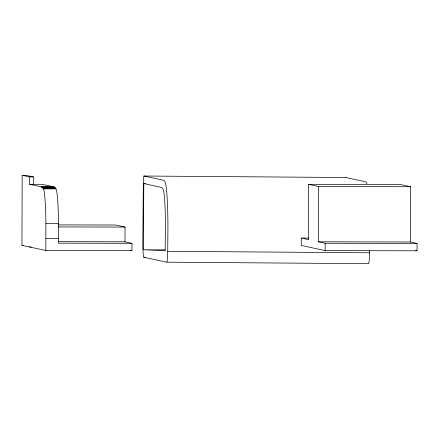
<?xml version="1.0" encoding="UTF-8"?>
<svg xmlns="http://www.w3.org/2000/svg" width="439" height="439" viewBox="0 0 439 439"><rect width="100%" height="100%" fill="white"/><g stroke="black" fill="none" stroke-linecap="round" stroke-linejoin="round"><path stroke-width="0.66" d="M58.283 241.669L124.994 241.807L131.963 243.316L131.941 250.685L45.832 250.504L21.95 245.341L22.175 175.326L25.945 175.331L33.375 176.939L33.348 184.309M45.832 250.504L45.903 221.426A41.601 2.996 -89.9 0 0 43.379 188.852L42.358 187.524L41.118 186.794L29.578 184.298L29.611 176.933L22.175 175.326M29.578 184.298L42.171 184.325L53.712 186.822L54.946 187.552L55.972 188.88A41.601 2.996 -89.9 0 1 58.491 221.454L58.447 243.162L131.963 243.316M124.994 241.807L125.044 227.067L115.561 225.015L58.376 224.894M301.269 238.075L301.247 245.445L325.129 250.609L417.028 250.806L417.05 243.431L410.416 241.999L318.516 241.807L318.698 186.531L308.612 184.347L308.436 239.623L301.269 238.075L308.815 238.092M325.129 250.609L325.151 243.239L318.516 241.807M410.416 241.999L410.591 186.723L400.511 184.539L308.612 184.347M143.279 249.714L143.822 183.491L145.419 183.546L143.838 183.524L161.623 187.497A319.691 23.058 -89.6 0 1 162.847 188.841L163.05 189.171A41.601 3.002 -89.6 0 1 165.404 221.744L165.185 250.823L143.279 249.714L165.207 249.873M166.836 262.193A13.137 0.949 -89.6 0 0 167.725 251.311L167.923 228.088A51.434 3.71 -89.6 0 0 165.163 182.317A158.479 11.43 -89.6 0 0 163.538 180.264L143.943 176.023A10.964 0.79 -89.6 0 0 143.295 185.115L142.812 242.229A16.583 1.196 -89.6 0 0 143.751 257.199L166.836 262.193L368.65 263.674A13.137 0.949 -89.6 0 0 369.545 252.793L369.561 250.746M29.611 176.933L33.375 176.939M318.698 186.531L410.591 186.723M41.118 186.794L53.712 186.822M41.535 186.937L54.123 186.965M41.946 187.179L54.535 187.206M42.358 187.524L54.946 187.552M42.764 187.974L55.358 188.002M43.176 188.523L55.769 188.55M43.379 188.852L55.972 188.88M45.919 223.599L58.508 223.627M58.332 226.93L125.044 227.067M45.87 238.564L58.464 238.591M325.151 243.239L417.05 243.431M21.95 245.341L23.207 245.341M29.386 246.948L31.268 246.948M143.943 176.023L345.762 177.51L365.358 181.746A158.479 11.43 -89.6 0 1 366.982 183.804M167.725 251.311L369.545 252.793M143.751 257.199L145.117 257.21M415.7 250.515L417.028 250.806M130.624 250.4L131.941 250.685M345.685 177.828A10.964 0.79 -89.6 0 1 345.762 177.51"/></g></svg>
